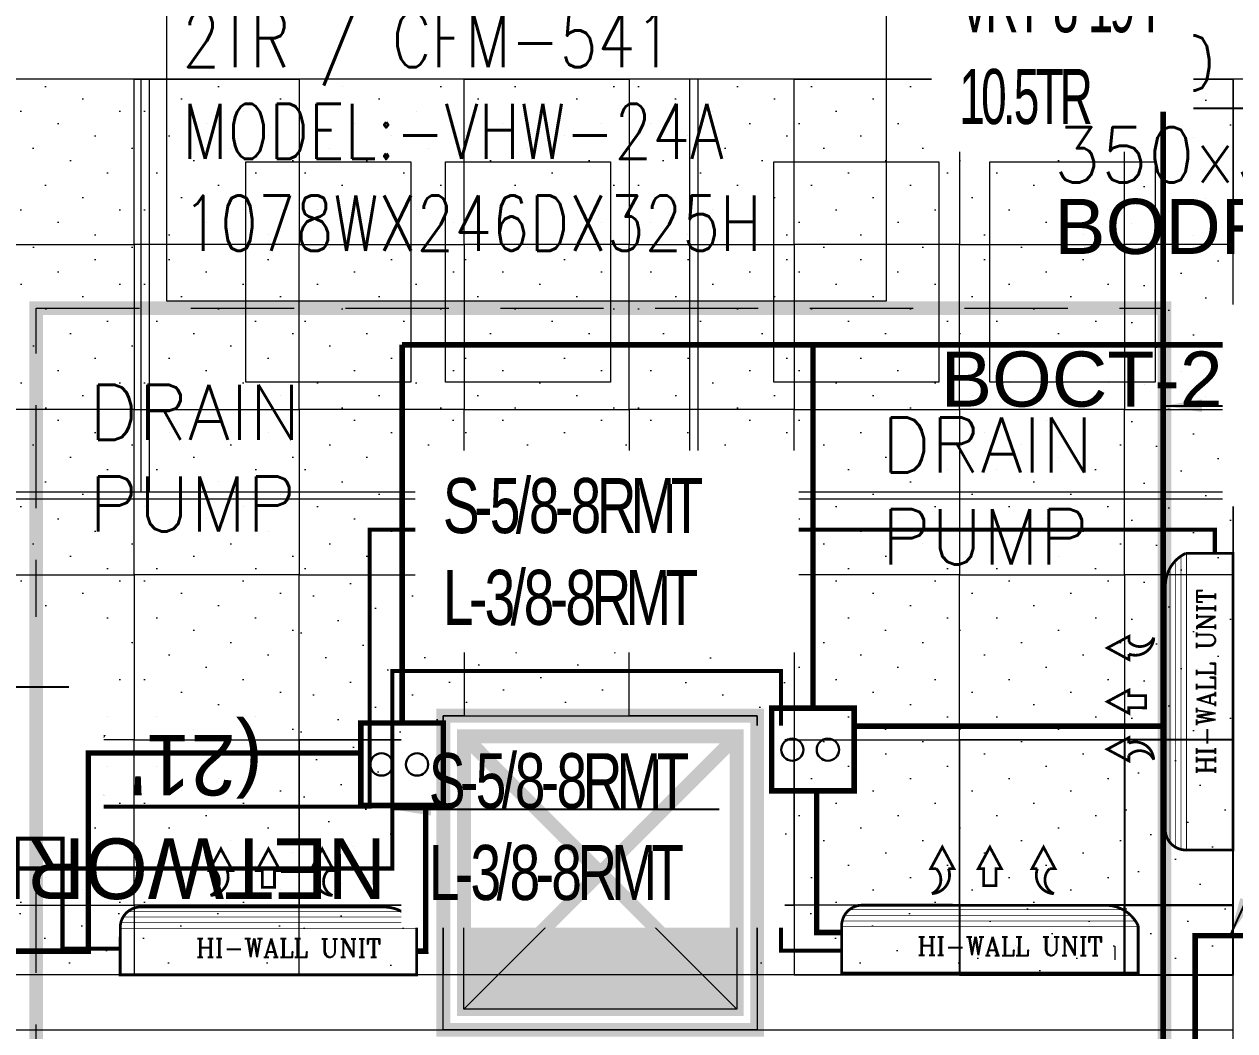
# Model space of a CAD drawing. Header units: millimetres. Extents: x -81374 to 485233, y -39075 to 157313.
# Drawn here: x 44689 to 49089, y 21400 to 25056 of the extents above; entities that cross this region are included whole.
import ezdxf
from ezdxf.enums import TextEntityAlignment as Align

# ---------------------------------------------------------------- set-up
doc = ezdxf.new("R2010")
doc.units = ezdxf.units.MM
doc.linetypes.add('CENTER', pattern=[2, 1.25, -0.25, 0.25, -0.25])
doc.linetypes.add('HIDDEN', pattern=[0.375, 0.25, -0.125])
for name, color, linetype in [('ceilings', 253, 'Continuous'), ('CEN', 252, 'CENTER'), ('Hatch 01_UC', 7, 'Continuous'), ('M-HVAC ELLIPTICAL DUCT', 6, 'Continuous'), ('M-HVAC VRV PIPE', 152, 'Continuous'), ('M-HVAC-ELEPTICAL DUCT', 6, 'Continuous'), ('M-HVAC-SUPPLY AIR DUCT', 4, 'Continuous'), ('M-HVAC-TEXT', 7, 'Continuous'), ('PCE-HVACTEXT', 7, 'Continuous')]:
    doc.layers.add(name, color=color, linetype=linetype)
for name, color, linetype, lineweight in [('COPPER PIPE ', 4, 'Continuous', 30), ('DRAIN PIPE', 76, 'Continuous', 30), ('G-IMPT', 8, 'Continuous', 5), ('HVAC  SA DUCT', 4, 'Continuous', 30), ('M HVAC CFM TEXT', 3, 'Continuous', 30), ('M-HVAC-EQUIP TEXT', 230, 'Continuous', 0), ('MEP HVAC UNITS', 160, 'Continuous', 5), ('P-PIPE-IDEN', 7, 'Continuous', 9), ('VRF -COPPER PIPE', 4, 'Continuous', 9), ('vrv text', 90, 'Continuous', 30)]:
    doc.layers.add(name, color=color, linetype=linetype, lineweight=lineweight)
doc.styles.add('Arial_2', font='arial.ttf', dxfattribs={"height": 75})
doc.styles.add('Herbalife_Third Floor - Furniture Layout - 210201$0$CG', font='GOTHIC.TTF')
doc.styles.add('HVAC TEXT', font='Romans.shx', dxfattribs={"width": 0.8, "height": 100})
doc.styles.add('R', font='romans.shx')
doc.styles.add('ROMAND', font='romand__.ttf')
doc.styles.add('romans', font='stylu.ttf', dxfattribs={"height": 125})
doc.styles.add('rs', font='romans.shx', dxfattribs={"width": 0.75})
doc.styles.get("Standard").update_dxf_attribs({"font": 'arial.ttf'})
doc.dimstyles.new('GLAZ ALU', dxfattribs={"dimscale": 100, "dimtxt": 2, "dimasz": 1.4, "dimexe": 0.8, "dimexo": 0.8, "dimgap": 0.75, "dimtad": 1, "dimdec": 0, "dimzin": 0, "dimdsep": 46, "dimtxsty": 'rs', "dimcen": 0.09, "dimclrd": 8, "dimclre": 8, "dimclrt": 2, "dimadec": 0, "dimazin": 0, "dimtfac": 1, "dimtdec": 0, "dimtmove": 0, "dimatfit": 3, "dimfxl": 1, "dimtolj": 1, "dimtzin": 0, "dimarcsym": 0})
doc.dimstyles.new('Vayucon', dxfattribs={"dimtxt": 200, "dimasz": 150, "dimexe": 0, "dimexo": 0, "dimgap": 9e-05, "dimtad": 1, "dimdec": 0, "dimrnd": 5, "dimzin": 0, "dimdsep": 46, "dimtxsty": 'ROMAND', "dimcen": 90, "dimclre": 99, "dimclrt": 7, "dimadec": 0, "dimazin": 0, "dimtfac": 1, "dimtdec": 0, "dimtofl": 0, "dimtmove": 1, "dimatfit": 3, "dimfxl": 1, "dimtolj": 1, "dimtzin": 0, "dimarcsym": 0})
pattern_1 = [(135, (5564.5, 5077.8), (-134.70384, -44.90128), [0, -127])]
pattern_2 = [(135, (5564.5, 5158.83), (-134.70384, -44.90128), [0, -127])]

# ---------------------------------------------------------------- blocks, each defined once
blk = doc.blocks.new('ng')
at = {"layer": 'CEN', "color": 9, "linetype": 'Continuous', "lineweight": 0, "true_color": 0xc7c8ca}
for p, q in [((40124.2, 16975), (39132.9, 17966.3)), ((39132.9, 16975), (40124.2, 17966.3)), ((39132.9, 17966.3), (40124.2, 17966.3)), ((39132.9, 16975), (39132.9, 17966.3)), ((40124.2, 17966.3), (40124.2, 16975)), ((40124.2, 16975), (39132.9, 16975))]:
    blk.add_line(p, q, dxfattribs=at)
at = {"layer": 'CEN', "color": 9, "linetype": 'HIDDEN', "lineweight": 0, "ltscale": 1500, "true_color": 0xc7c8ca}
blk.add_lwpolyline([(37577.9, 19521.3), (41679.2, 19521.3), (41679.2, 15420), (37577.9, 15420)], close=True, dxfattribs=at)
at = {"layer": 'CEN', "color": 9, "linetype": 'Continuous', "lineweight": 0, "true_color": 0xc7c8ca}
for points in [[(39057.9, 18041.3), (40199.2, 18041.3), (40199.2, 16900), (39057.9, 16900)], [(39132.9, 17966.3), (40124.2, 17966.3), (40124.2, 16975), (39132.9, 16975)]]:
    blk.add_lwpolyline(points, close=True, dxfattribs=at)
blk = doc.blocks.new('floor plan 1')
at = {"layer": 'G-IMPT', "ltscale": 500}
h = blk.add_hatch(color=8, dxfattribs=at)
h.dxf.hatch_style = 1
h.paths.add_polyline_path([(10892.6, -60553.4), (11883.8, -60553.4), (11883.8, -61544.6), (10892.6, -61544.6)])
at = {"layer": 'G-IMPT', "color": 8, "ltscale": 500}
for p, q in [((9088, -58009.4), (9088, -63931.5)), ((15683, -60478.4), (9088, -60478.4)), ((9088, -60678.4), (15483, -60678.4)), ((9517.8, -60782.4), (9517.8, -60732.4)), ((9088, -62406.5), (15483, -62406.5)), ((9088, -62431.5), (15483, -62431.5)), ((11033.4, -63931.5), (11033.4, -62431.5)), ((11063.4, -63931.5), (11063.4, -62431.5)), ((13026.8, -62431.5), (13026.8, -63931.5)), ((13056.8, -62431.5), (13056.8, -63931.5)), ((9371.7, -63631.5), (9371.7, -62831.5)), ((9371.7, -62831.5), (9971.7, -62831.5)), ((9971.7, -62831.5), (9971.7, -63631.5)), ((10157.7, -63631.5), (10157.7, -62831.5)), ((10157.7, -62831.5), (10757.7, -62831.5)), ((10757.7, -62831.5), (10757.7, -63631.5)), ((11350.8, -63631.5), (11350.8, -62831.5)), ((11350.8, -62831.5), (11950.8, -62831.5)), ((11950.8, -62831.5), (11950.8, -63631.5)), ((12076.8, -63631.5), (12076.8, -62831.5)), ((12076.8, -62831.5), (12676.8, -62831.5)), ((12676.8, -62831.5), (12676.8, -63631.5)), ((9971.7, -63631.5), (9371.7, -63631.5)), ((10757.7, -63631.5), (10157.7, -63631.5)), ((11950.8, -63631.5), (11350.8, -63631.5)), ((12676.8, -63631.5), (12076.8, -63631.5)), ((7261.7, -63931.5), (15483, -63931.5))]:
    blk.add_line(p, q, dxfattribs=at)
at = {"layer": 'CEN', "linetype": 'Continuous'}
blk.add_blockref('ng', (-28240.4, -78519.6), dxfattribs=at)
at = {"layer": 'G-IMPT', "color": 8, "ltscale": 500, "style": 'Herbalife_Third Floor - Furniture Layout - 210201$0$CG'}
for s, p in [('NETWORK ROOM', (12167.1, -61173.7)), ('(21\' X 10\'5")', (12615.4, -61550.1))]:
    blk.add_text(s, height=220, dxfattribs=at).set_placement(p)
at = {"layer": 'G-IMPT', "color": 8, "ltscale": 500}
for rotation, p in [(359.9992, (39680.6, -4989.6, 0)), (359.9992, (35886.7, -10139.3, 0)), (270.0008, (28873.3, -20643.5, 0)), (359.9992, (11975.3, -26935.4, 0)), (359.9992, (15267.6, -26935.4, 0)), (359.9992, (26686.3, -26987.7, 0)), (270.0008, (15861.1, -28615, 0)), (89.9992, (23697.8, -33300.6, 0)), (89.9992, (23597.9, -35337.7, 0)), (89.9992, (23597.9, -37388.3, 0)), (359.9992, (13750.4, -37781.5, 0)), (89.9992, (23697.8, -40746.8, 0)), (89.9992, (23597.8, -44302.5, 0)), (89.9992, (23597.8, -46399.1, 0)), (89.9992, (23697.8, -48339.8, 0)), (89.9992, (23697.8, -54280, 0)), (359.9992, (27418.1, -55702.4, 0)), (89.9992, (9671.9, -65856.5, 0)), (359.9992, (4684.1, -67403.4, 0)), (359.9992, (8737.2, -67403.4, 0))]:
    blk.add_attdef('PARTITIONTYPE', text='', height=200, rotation=rotation, dxfattribs=at).set_placement(p, align=Align.MIDDLE_CENTER)
blk = doc.blocks.new('GRID')
at = {"layer": 'ceilings', "lineweight": 5, "transparency": 33554597}
h = blk.add_hatch(dxfattribs=at)
h.set_pattern_fill('DOTS', color=8, scale=80, angle=45)
h.paths.add_polyline_path([(56229.9, 61282.6), (56229.9, 61882.6), (56829.9, 61882.6), (56829.9, 61282.6)])
at = {"layer": 'ceilings', "color": 8, "lineweight": 5}
blk.add_lwpolyline([(56229.9, 61282.6), (56229.9, 61882.6), (56829.9, 61882.6), (56829.9, 61282.6)], close=True, dxfattribs=at)
blk = doc.blocks.new('HI-WALL UNIT 2 TR')
at = {"layer": 'MEP HVAC UNITS', "const_width": 10}
for points in [[(381799.9, 121231.1, 0.530834), (381815.8, 121321.7), (381795.8, 121321.7), (381838, 121400), (381880.1, 121321.6), (381860.1, 121321.6, -0.508228), (381800.3, 121231.2)], [(382243.8, 121230.7, -0.530834), (382228, 121321.3), (382248, 121321.3), (382206, 121399.7), (382163.8, 121321.4), (382183.8, 121321.3, 0.508228), (382243.4, 121230.8)]]:
    blk.add_lwpolyline(points, format="xyb", dxfattribs=at)
blk.add_lwpolyline([(381988.6, 121260.3), (382032.9, 121260.3), (382032.9, 121321.5), (382052.9, 121321.5), (382010.9, 121399.9), (381968.7, 121321.5), (381988.7, 121321.5)], close=True, dxfattribs=at)
blk.add_lwpolyline([(382549.9, 120942.6), (381471.9, 120942.6), (381472, 121114.3, -0.414214), (381547.1, 121189.2), (382425.7, 121188.6, -0.303397), (382550, 121114.3)], format="xyb", close=True, dxfattribs=at)
at = {"layer": 'MEP HVAC UNITS', "const_width": 2.53}
for points in [[(382522.7, 121152.2), (381482.3, 121152.2)], [(382499.1, 121172.3), (381499.5, 121172.3)], [(382550, 121112), (381472, 121112)], [(382542.2, 121132.1), (381474.2, 121132.1)]]:
    blk.add_lwpolyline(points, dxfattribs=at)
at = {"layer": 'M HVAC CFM TEXT', "color": 7, "insert": (382420.8, 121040.1), "char_height": 67.2, "width": 904.861, "attachment_point": 6, "rotation": 359.9494}
blk.add_mtext('{\\Fcomplex.shx|c0; HI-WALL UNIT}', dxfattribs=at)
blk = doc.blocks.new('drain pump')
at = {"layer": 'HVAC  SA DUCT', "color": 3, "const_width": 20}
blk.add_lwpolyline([(232195.4, 109654.3), (232195.4, 109953.9), (231895.4, 109953.9), (231895.4, 109654.3)], close=True, dxfattribs=at)
at = {"layer": 'HVAC  SA DUCT', "color": 0}
for centre in [(232044.7, 109879.1, -22), (232044.7, 109749.7, -22)]:
    blk.add_circle(centre, 40.5, dxfattribs=at)
blk = doc.blocks.new('zw$4E06')
at = {"layer": 'vrv text'}
for points in [[(-121.1, 47.1), (-125.2, 47.1, 0.219765), (-200.2, 8.6), (-201.3, 7.2), (-202.6, 5.5), (-203.7, 4), (-204.8, 2.4, 0.042815), (-212.3, -11.4), (-213.2, -13.1), (-214, -14.9), (-214.7, -16.9), (-215.5, -18.7), (-216, -20.6), (-216.2, -21.1), (-216.5, -21.9), (-216.8, -22.4), (-217.1, -23), (-217.3, -23.6), (-218.4, -25.2), (-218.7, -25.5), (-219.1, -26.1), (-219.7, -26.5), (-220.2, -27), (-220.4, -27.4), (-221, -27.8), (-221.5, -28.3), (-222.1, -28.5), (-222.4, -28.9), (-223, -29.2), (-223.6, -29.4)], [(-121.1, 50.2), (-123.4, 50.2, 0.309599), (-218.4, -17.7), (-219.1, -19.5)], [(-121.1, 3.6), (-124.1, 3.6, 0.392074), (-177.9, -51.8), (-178.1, -53.3), (-177.9, -54.6, 0.393328), (-124.1, -110.1), (-121.1, -110.1)], [(-121.1, 0.5), (-122.6, 0.5), (-123.9, 0.4, 0.390764), (-175, -51.8), (-175, -54.6, 0.390298), (-123.9, -107), (-121.1, -107)], [(-231.4, -31.6), (-231.1, -31.8, 0.021844), (-210.1, -47.1), (-199.6, -53.3), (-205.4, -43)], [(-205.4, -63.6), (-199.6, -53.3), (-210, -59.8, 0.03043), (-231.1, -74.8), (-231.4, -75)], [(-121.1, -153.7), (-123.2, -153.7, -0.308139), (-215.5, -87.9), (-216, -86), (-216.2, -85.3), (-216.5, -84.9), (-216.8, -84.2), (-217.1, -83.6), (-217.3, -83.1), (-217.7, -82.6), (-218, -82), (-218.4, -81.6), (-218.7, -81.1), (-219.1, -80.5), (-219.7, -80.2), (-220.2, -79.8), (-220.4, -79.2), (-221, -78.7), (-221.5, -78.5), (-222.1, -78.1), (-222.4, -77.6, 0.112916), (-230.1, -75.2), (-230.7, -75), (-231.4, -75)], [(-121.1, -156.8), (-123.4, -156.8, -0.307918), (-218.4, -89), (-219.1, -87.1), (-219.1, -86.6), (-219.3, -86), (-219.7, -85.7), (-219.9, -85.1), (-220.2, -84.8), (-220.2, -84.2), (-220.6, -83.8), (-221, -83.5), (-221.2, -82.9), (-221.5, -82.7), (-221.9, -82.2), (-222.3, -81.8), (-222.6, -81.6), (-223, -81.3), (-223.3, -80.9), (-223.7, -80.7), (-224.3, -80.3), (-224.6, -80), (-225.2, -79.8), (-225.4, -79.6), (-225.9, -79.4), (-226.5, -79.2), (-226.8, -79), (-227.4, -78.7), (-228.5, -78.7), (-228.9, -78.5), (-229.4, -78.3), (-230.4, -78.3), (-230.9, -78.1), (-231.4, -78.1)]]:
    blk.add_lwpolyline(points, format="xyb", dxfattribs=at)
for points in [[(-206.3, -0.2), (-208.7, 2)], [(-202.4, 5.5), (-204.6, 7.7)], [(-198.3, 10.7), (-200.6, 13.1)], [(-193.9, 15.8), (-196, 17.8)], [(-189.2, 20.4), (-191.4, 22.8)], [(-184, 24.8), (-186.4, 27.2)], [(-178.9, 28.9), (-181.1, 31.2)], [(-173, 32.5), (-175.2, 34.8)], [(-167.1, 36), (-169.3, 38.2)], [(-160.7, 38.8), (-163.1, 41.3)], [(-153.9, 41.7), (-156.3, 43.9)], [(-146.7, 43.7), (-149.1, 46.3)], [(-139, 45.4), (-141.6, 48.1)], [(-130.5, 46.5), (-133.4, 49.4)], [(-130.5, -0.5), (-133.3, 2.2)], [(-122.1, 0.4), (-125, 3.5)], [(-121.7, 47.1), (-124.8, 50.2)], [(-76.5, 50.2), (-76.5, 53.3), (-103.7, 53.3), (-109, 50.2), (-121.1, 50.2)], [(-102.8, 50.2), (-108.1, 47.1), (-121.1, 47.1)], [(-121.1, 3.5), (-121.1, 47.1)], [(-121.1, 3.5), (-108.1, 3.5), (-102.8, 0.4), (-76.5, 0.4), (-76.5, -2.8), (-103.7, -2.8), (-109, 0.4), (-121.1, 0.4)], [(-112.7, 0.4), (-115.8, 3.5)], [(-112.1, 47.1), (-115.3, 50.2)], [(-108.1, 3.5), (-108.1, 47.1)], [(-104.8, 49.1), (-107, 51.3)], [(-100, -2.8), (-103.9, 0.9)], [(-103, 1.7), (-103, 48.5)], [(-102.8, 50.2), (-102.8, 39.7)], [(-76.5, 0.4), (-76.5, 50.2), (-102.8, 50.2), (-102.8, 0.4)], [(-102.8, 47.2), (-102.8, 0.2)], [(-102.8, 45.4), (-102.8, 2.7)], [(-102.6, 48.4), (-5, 48.4), (-2.6, 50), (0, 50)], [(-102.6, 1.5), (-102.6, 48.4)], [(0.2, 47.2), (-1.8, 47.2), (-4.2, 45.9), (-102.6, 45.9)], [(-4.2, 45.9), (-4.2, 4.2), (-102.6, 4.2)], [(0, 0), (-2.6, 0), (-5, 1.5), (-102.6, 1.5)], [(-96.5, 50.2), (-99.6, 53.3)], [(-90.8, -2.8), (-93.9, 0.4)], [(-87.1, 50.2), (-90.3, 53.3)], [(-81.2, -2.8), (-84.4, 0.4)], [(-77.8, 50.2), (-80.9, 53.3)], [(-76.5, 50.2), (-76.5, 39.7)], [(-25.5, 45.9), (-33.3, 45.9)], [(-25.5, 4.2), (-33.3, 4.2)], [(-4.2, 4.2), (-1.8, 2.7)], [(-1.8, 47.2), (-1.8, 2.7), (0, 2.7)], [(151.5, 48.4), (72.8, 48.4), (70.2, 50), (-0.9, 50)], [(69.7, 2.7), (-0.7, 2.7)], [(0, 47.2), (69.7, 47.2), (71.9, 45.9), (150.7, 45.9), (157.9, 41.6), (196.1, 41.6), (203.3, 37.7), (203.3, 12.7), (196.1, 8.5), (157.9, 8.5), (150.7, 4.2), (71.9, 4.2), (69.7, 2.7)], [(0, 0), (70.2, 0)], [(69.7, 47.2), (69.7, 2.7)], [(70.2, 0), (72.8, 1.5), (151.5, 1.5), (158.7, 5.7), (196.1, 5.7), (203.3, 9.9), (235.9, 9.9), (235.9, 40.3), (203.3, 40.3), (196.1, 44.3)], [(71.9, 45.9), (71.9, 4.2)], [(93.4, 45.9), (101.1, 45.9)], [(93.4, 4.2), (101.1, 4.2)], [(150.7, 45.9), (150.7, 4.2)], [(158.7, 44.3), (151.5, 48.4)], [(157.9, 41.6), (157.9, 8.5)], [(196.1, 44.3), (158.7, 44.3)], [(196.1, 41.6), (196.1, 8.5)], [(203.3, 37.7), (235.9, 37.7)], [(203.3, 12.7), (235.9, 12.7)], [(-500.2, -74.1), (-500.2, -32.3), (-507.4, -36.8), (-545.4, -36.8), (-545.4, -34)], [(-545.4, -34), (-507.9, -34)], [(-545.4, -36.8), (-545.4, -69.9)], [(-507.9, -34), (-500.8, -29.8)], [(-507.4, -36.8), (-507.4, -69.9)], [(-500.8, -29.8), (-422.1, -29.8)], [(-349.3, -31.1), (-419, -31.1), (-421.4, -32.3), (-500.2, -32.3)], [(-442.7, -32.3), (-450.4, -32.3)], [(-422.1, -29.8), (-419.5, -28.3)], [(-421.4, -32.3), (-421.4, -74.1), (-419, -75.6)], [(-419.5, -28.3), (-348.4, -28.3)], [(-419, -31.1), (-419, -75.6), (-348.5, -75.6)], [(-349.5, -31.1), (-347.5, -31.1), (-345.2, -32.3), (-246.7, -32.3)], [(-246.7, -29.8), (-344.3, -29.8), (-346.9, -28.3), (-349.3, -28.3)], [(-347.5, -31.1), (-347.5, -75.6), (-349.3, -75.6)], [(-345.2, -32.3), (-345.2, -74.1), (-246.7, -74.1)], [(-323.7, -32.3), (-316, -32.3)], [(-240.6, -28.5), (-246.2, -25.2), (-273.2, -25.2), (-273.2, -28.5), (-246.9, -28.5), (-241.6, -31.6)], [(-272.1, -28.5), (-273.2, -27.4)], [(-273.2, -28.5), (-273.2, -41)], [(-273.2, -78.1), (-273.2, -28.5)], [(-262.7, -28.5), (-265.8, -25.2)], [(-253.1, -28.5), (-256.4, -25.2)], [(-240.8, -31.6), (-247.1, -25.2)], [(-246.9, -75.6), (-246.9, -28.3), (-246.9, -75.6)], [(-246.9, -28.5), (-246.9, -41)], [(-246.9, -78.1), (-246.9, -28.5)], [(-246.7, -76.7), (-246.7, -29.8)], [(-246.7, -76.8), (-246.7, -29.8)], [(-241.6, -75), (-241.6, -31.6)], [(-241.6, -31.6), (-231.4, -31.6)], [(-240.6, -28.5), (-231.4, -28.5)], [(-231.3, -31.6), (-234.4, -28.5)], [(-231.4, -28.5), (-229.8, -28.5), (-229.4, -28.3), (-228.9, -28.3), (-228.5, -28.1), (-227.8, -27.9), (-227.4, -27.8), (-226.8, -27.6), (-226.5, -27.4), (-225.9, -27.4), (-225.4, -27), (-225.2, -26.8), (-224.6, -26.5), (-224.3, -26.3), (-223.7, -26.1), (-223, -25.4), (-222.6, -25.2), (-222.3, -24.6), (-221.9, -24.3), (-221.5, -24.1), (-221.2, -23.6), (-221, -23.2), (-220.6, -22.8), (-220.2, -22.3), (-220.2, -22.1), (-219.9, -21.5), (-219.7, -21.1), (-219.3, -20.6), (-219.1, -20), (-219.1, -19.7)], [(-228.9, -31.4), (-229.6, -31.6), (-231.4, -31.6)], [(-223.9, -29.6), (-226.1, -27.4)], [(-218.6, -25.4), (-221, -23.2)], [(-215.5, -19), (-218, -16.8)], [(-216, -21), (-216, -20.6)], [(-212.9, -12.5), (-215.1, -10.1)], [(-209.7, -6.3), (-211.9, -3.9)], [(-174.5, -60.1), (-177.9, -56.6)], [(-174.8, -50.4), (-177.6, -47.6)], [(-173.7, -42.1), (-176.3, -39.5)], [(-171.7, -34.8), (-174.1, -32.3)], [(-168.8, -28.3), (-171, -25.9)], [(-165.1, -22.4), (-167.5, -20.2)], [(-160.9, -17.3), (-163.3, -15.1)], [(-156.3, -12.7), (-158.3, -10.5)], [(-150.7, -8.5), (-153.1, -6.3)], [(-144.7, -5.1), (-147.1, -2.8)], [(-138.3, -2.4), (-140.6, 0)], [(-545.4, -69.9), (-507.4, -69.9), (-500.2, -74.1), (-421.4, -74.1)], [(-545.4, -72.6), (-545.4, -69.9)], [(-507.9, -72.6), (-545.4, -72.6)], [(-500.8, -76.8), (-507.9, -72.6)], [(-422.1, -76.8), (-500.8, -76.8)], [(-442.7, -74.1), (-450.4, -74.1)], [(-419.5, -78.1), (-422.1, -76.8)], [(-349.3, -78.1), (-419.5, -78.1)], [(-349.3, -78.1), (-346.9, -78.1)], [(-345.2, -74.1), (-347.5, -75.6)], [(-346.9, -78.1), (-344.3, -76.8)], [(-344.3, -76.8), (-246.7, -76.8)], [(-323.7, -74.1), (-316, -74.1)], [(-231.4, -75), (-241.6, -75), (-246.9, -78.1), (-273.2, -78.1), (-273.2, -81.4), (-246.2, -81.4), (-240.6, -78.1), (-231.4, -78.1)], [(-266.4, -81.4), (-269.3, -78.1)], [(-256.8, -81.4), (-259.9, -78.1)], [(-247.4, -81.4), (-250.6, -78.1)], [(-241, -78.5), (-243.2, -76.1)], [(-231.6, -78.1), (-235, -75)], [(-217.3, -83.3), (-223.3, -77.2)], [(-210, -99.8), (-216.5, -93.4)], [(-216, -86), (-216, -85.8)], [(-183.3, -136.2), (-204.1, -115.4)], [(-171.1, -73), (-176.1, -68)], [(-153.1, -100.4), (-168, -85.3)], [(-124.7, -110.1), (-127.9, -106.6)], [(-76.5, -107), (-76.5, -103.9), (-103.7, -103.9), (-109, -107), (-121.1, -107)], [(-121.1, -153.7), (-121.1, -110.1), (-108.1, -110.1), (-102.8, -107), (-76.5, -107)], [(-115.1, -110.1), (-118.2, -107)], [(-106.6, -109.2), (-109, -107)], [(-108.1, -153.7), (-108.1, -110.1)], [(-103, -108.1), (-5.3, -108.1), (-2.9, -106.4), (-0.4, -106.4)], [(-103, -155), (-103, -108.1)], [(-0.2, -109.4), (-2.2, -109.4), (-4.6, -110.5), (-103, -110.5)], [(-4.6, -110.5), (-4.6, -152.4), (-103, -152.4)], [(-102.8, -107), (-102.8, -118.2)], [(-102.8, -156.8), (-102.8, -107)], [(-102.8, -156.8), (-102.8, -109.9)], [(-99.4, -107), (-102.4, -103.9)], [(-90.1, -107), (-93.2, -103.9)], [(-80.5, -107), (-83.6, -103.9)], [(-76.5, -107), (-76.5, -118.2)], [(-76.5, -156.8), (-76.5, -107)], [(-26.1, -110.5), (-33.6, -110.5)], [(-2.2, -153.7), (-2.2, -109.4)], [(151.1, -108.1), (72.4, -108.1), (69.8, -106.4), (-1.3, -106.4)], [(-0.4, -109.4), (69.3, -109.4), (71.5, -110.5), (150.4, -110.5)], [(69.3, -109.4), (69.3, -153.7)], [(71.5, -110.5), (71.5, -152.4)], [(93, -110.5), (100.7, -110.5)], [(150.4, -110.5), (150.4, -152.4)], [(150.4, -110.5), (157.5, -114.9), (195.8, -114.9), (202.9, -118.9), (202.9, -143.9), (195.8, -148.2)], [(158.3, -112.1), (151.1, -108.1)], [(157.5, -114.9), (157.5, -148.2)], [(195.8, -112.1), (158.3, -112.1)], [(195.8, -112.1), (202.9, -116.2), (235.3, -116.2), (235.3, -146.5), (202.9, -146.5), (195.8, -150.7)], [(195.8, -114.9), (195.8, -148.2)], [(-161.2, -148.9), (-167.7, -142.3)], [(-146.9, -153.5), (-151.5, -148.9)], [(-135.3, -155.9), (-139, -152)], [(-124.8, -156.8), (-128.1, -153.3)], [(-109, -156.8), (-103.7, -159.9), (-76.5, -159.9), (-76.5, -156.8), (-102.8, -156.8), (-108.1, -153.7), (-121.1, -153.7)], [(-121.1, -156.8), (-109, -156.8)], [(-115.4, -156.8), (-118.4, -153.7)], [(-102.8, -159.9), (-109.2, -153.7)], [(-5.3, -155), (-103, -155)], [(-93.4, -159.9), (-96.5, -156.8)], [(-84, -159.9), (-87.1, -156.8)], [(-76.5, -158.1), (-77.8, -156.8)], [(-26.1, -152.4), (-33.6, -152.4)], [(-2.9, -156.5), (-5.3, -155)], [(-4.6, -152.4), (-2.2, -153.7), (-0.4, -153.7)], [(-0.4, -156.5), (-2.9, -156.5)], [(69.3, -153.7), (-1.1, -153.7)], [(-0.4, -156.5), (69.8, -156.5)], [(195.8, -148.2), (157.5, -148.2), (150.4, -152.4), (71.5, -152.4), (69.3, -153.7)], [(69.8, -156.5), (72.4, -155)], [(72.4, -155), (151.1, -155), (158.3, -150.7), (195.8, -150.7)], [(93, -152.4), (100.7, -152.4)], [(202.9, -118.9), (235.3, -118.9)], [(202.9, -143.9), (235.3, -143.9)]]:
    blk.add_lwpolyline(points, dxfattribs=at)
for points in [[(-223.6, -29.4), (-225.2, -30.8), (-226.7, -30.6), (-228.9, -31.4)], [(-205.4, -43), (-209.5, -36), (-212.2, -28.2), (-216, -21)], [(-216, -85.8), (-212.5, -78.4), (-209.1, -70.9), (-205.4, -63.6)]]:
    blk.add_open_spline(points, degree=3, dxfattribs=at)

msp = doc.modelspace()

# ---------------------------------------------------------------- hatches: boundary and pattern name
at = {"layer": 'ceilings', "lineweight": 5, "true_color": 0x136734}
h = msp.add_hatch(dxfattribs=at)
h.set_pattern_fill('DOTS', color=116, scale=80, angle=135)
h.set_pattern_definition(pattern_2)
h.paths.add_polyline_path([(49082.8, 24256.1), (48687.8, 24256.1), (48687.8, 24856.1), (49082.8, 24856.1)])
h = msp.add_hatch(dxfattribs=at)
h.set_pattern_fill('DOTS', color=116, scale=80, angle=135)
h.set_pattern_definition(pattern_2)
h.paths.add_polyline_path([(49082.8, 24256.1), (48687.8, 24256.1), (48687.8, 23656.1), (49082.8, 23656.1)])
h = msp.add_hatch(dxfattribs=at)
h.set_pattern_fill('DOTS', color=116, scale=80, angle=135)
h.set_pattern_definition(pattern_2)
h.paths.add_polyline_path([(49082.8, 23056.1), (48687.8, 23056.1), (48687.8, 23656.1), (49082.8, 23656.1)])
at = {"layer": 'ceilings', "lineweight": 5, "true_color": 0x136734, "transparency": 33554597}
h = msp.add_hatch(dxfattribs=at)
h.set_pattern_fill('DOTS', color=116, scale=80, angle=315)
h.set_pattern_definition([(315, (-15594.77, 79285.99), (134.70384, 44.90128), [0, -127])])
h.paths.add_polyline_path([(45687.8, 23056.1), (46287.8, 23056.1), (46287.8, 22456.1), (45687.8, 22456.1)])
h = msp.add_hatch(dxfattribs=at)
h.set_pattern_fill('DOTS', color=116, scale=80, angle=135)
h.set_pattern_definition([(135, (108170.44, -25271.05), (-134.70384, -44.90128), [0, -127])])
h.paths.add_polyline_path([(46887.8, 23056.1), (46287.8, 23056.1), (46287.8, 22587.2), (46887.8, 22587.2)])
h = msp.add_hatch(dxfattribs=at)
h.set_pattern_fill('DOTS', color=116, scale=80, angle=225)
h.set_pattern_definition([(225, (82430.5, 48483.04), (44.90128, -134.70384), [0, -127])])
h.paths.add_polyline_path([(46887.8, 23056.1), (47487.8, 23056.1), (47487.8, 22456.1), (47353.2, 22456.1), (47353.2, 22587.2), (46887.8, 22587.2)])
at = {"layer": 'ceilings', "lineweight": 5, "true_color": 0x136734}
h = msp.add_hatch(dxfattribs=at)
h.set_pattern_fill('DOTS', color=116, scale=80, angle=135)
h.set_pattern_definition(pattern_2)
h.paths.add_polyline_path([(49082.8, 23056.1), (48687.8, 23056.1), (48687.8, 22456.1), (49082.8, 22456.1)])
h = msp.add_hatch(dxfattribs=at)
h.set_pattern_fill('DOTS', color=116, scale=80, angle=135)
h.set_pattern_definition([(135, (5564.5, 4558.83), (-134.70384, -44.90128), [0, -127])])
h.paths.add_polyline_path([(46212, 21856.1), (45687.8, 21856.1), (45687.8, 22456.1), (46212, 22456.1)])
h = msp.add_hatch(dxfattribs=at)
h.set_pattern_fill('DOTS', color=116, scale=80, angle=135)
h.set_pattern_definition([(135, (5564.5, 4558.83), (-134.70384, -44.90128), [0, -127])])
h.paths.add_polyline_path([(47487.8, 21856.1), (47353.2, 21856.1), (47353.2, 22456.1), (47487.8, 22456.1)])
h = msp.add_hatch(dxfattribs=at)
h.set_pattern_fill('DOTS', color=116, scale=80, angle=135)
h.set_pattern_definition([(135, (86411.17, 39444.27), (-134.70384, -44.90128), [0, -127])])
h.paths.add_polyline_path([(49082.8, 21856.1), (48687.8, 21856.1), (48687.8, 21603), (49082.8, 21603)])
h.paths.add_polyline_path([(49082.8, 22456.1), (48687.8, 22456.1), (48687.8, 21856.1), (49082.8, 21856.1)])
h.paths.add_polyline_path([(48687.8, 21856.1), (48087.8, 21856.1), (48087.8, 21603), (48687.8, 21603)])
h = msp.add_hatch(dxfattribs=at)
h.set_pattern_fill('DOTS', color=116, scale=80, angle=135)
h.set_pattern_definition(pattern_1)
h.paths.add_polyline_path([(45087.8, 21603), (44487.8, 21603), (44487.8, 21856.1), (45087.8, 21856.1)])
h = msp.add_hatch(dxfattribs=at)
h.set_pattern_fill('DOTS', color=116, scale=80, angle=135)
h.set_pattern_definition(pattern_1)
h.paths.add_polyline_path([(45087.8, 21603), (45687.8, 21603), (45687.8, 21856.1), (45087.8, 21856.1)])
h = msp.add_hatch(dxfattribs=at)
h.set_pattern_fill('DOTS', color=116, scale=80, angle=135)
h.set_pattern_definition([(135, (5564.5, 5158.83), (-134.70384, -44.90128), [0, -127])])
h.paths.add_polyline_path([(46212, 21603), (45687.8, 21603), (45687.8, 21856.1), (46212, 21856.1)])
h = msp.add_hatch(dxfattribs=at)
h.set_pattern_fill('DOTS', color=116, scale=80, angle=135)
h.set_pattern_definition(pattern_1)
h.paths.add_polyline_path([(47487.8, 21603), (47353.2, 21603), (47353.2, 21856.1), (47487.8, 21856.1)])
h = msp.add_hatch(dxfattribs=at)
h.set_pattern_fill('DOTS', color=116, scale=80, angle=135)
h.set_pattern_definition(pattern_1)
h.paths.add_polyline_path([(47487.8, 21603), (48087.8, 21603), (48087.8, 21856.1), (47487.8, 21856.1)])
at = {"layer": 'Hatch 01_UC', "linetype": 'Continuous'}
h = msp.add_hatch(color=8, dxfattribs=at)
h.dxf.hatch_style = 1
h.paths.add_polyline_path([(47278.2, 21478), (46287, 21478), (46287, 22469.3), (47278.2, 22469.3)])

# ---------------------------------------------------------------- linework, layer by layer
at = {"layer": 'ceilings', "color": 8, "lineweight": 5}
for points in [[(49082.8, 24256.1), (48687.8, 24256.1), (48687.8, 24856.1), (49082.8, 24856.1)], [(49082.8, 24256.1), (48687.8, 24256.1), (48687.8, 23656.1), (49082.8, 23656.1)], [(49082.8, 23056.1), (48687.8, 23056.1), (48687.8, 23656.1), (49082.8, 23656.1)], [(45687.8, 23056.1), (46287.8, 23056.1), (46287.8, 22544.3), (46212, 22544.3), (46212, 22456.1), (45687.8, 22456.1)], [(46887.8, 23056.1), (46287.8, 23056.1), (46287.8, 22544.3), (46887.8, 22544.3)], [(46887.8, 23056.1), (47487.8, 23056.1), (47487.8, 22456.1), (47353.2, 22456.1), (47353.2, 22544.3), (46887.8, 22544.3)], [(49082.8, 23056.1), (48687.8, 23056.1), (48687.8, 22456.1), (49082.8, 22456.1)], [(46212, 21856.1), (45687.8, 21856.1), (45687.8, 22456.1), (46212, 22456.1)], [(47487.8, 21856.1), (47353.2, 21856.1), (47353.2, 22456.1), (47487.8, 22456.1)], [(45087.8, 21603), (44487.8, 21603), (44487.8, 21856.1), (45087.8, 21856.1)], [(45087.8, 21603), (45687.8, 21603), (45687.8, 21856.1), (45087.8, 21856.1)], [(46212, 21603), (45687.8, 21603), (45687.8, 21856.1), (46212, 21856.1)], [(47487.8, 21603), (47353.2, 21603), (47353.2, 21856.1), (47487.8, 21856.1)], [(47487.8, 21603), (48087.8, 21603), (48087.8, 21856.1), (47487.8, 21856.1)]]:
    msp.add_lwpolyline(points, close=True, dxfattribs=at)
at = {"layer": 'ceilings', "color": 8, "linetype": 'Continuous'}
for points in [[(49082.8, 22456.1), (48687.8, 22456.1), (48687.8, 21856.1), (49082.8, 21856.1)], [(48687.8, 21856.1), (48087.8, 21856.1), (48087.8, 21603), (48687.8, 21603)], [(49082.8, 21856.1), (48687.8, 21856.1), (48687.8, 21603), (49082.8, 21603)]]:
    msp.add_lwpolyline(points, close=True, dxfattribs=at)
at = {"layer": 'CEN', "color": 11, "linetype": 'Continuous', "lineweight": 0, "const_width": 50}
msp.add_lwpolyline([(47278.2, 21478), (46287, 21478)], dxfattribs=at)
at = {"layer": 'COPPER PIPE ', "color": 4, "linetype": 'Continuous', "const_width": 15}
for points in [[(42439.6, 22213.9), (45944.2, 22213.9), (45944.2, 23220), (49016.3, 23220), (49016.2, 23134.3)], [(42439.1, 22097.4), (44827.8, 22097.4), (44827.8, 21698.1), (45037.5, 21698.1)]]:
    msp.add_lwpolyline(points, dxfattribs=at)
at = {"layer": 'DRAIN PIPE', "linetype": 'Continuous', "const_width": 20}
for points, elevation in [([(50444.9, 23891.6), (46062.2, 23891.6)], 0), ([(47555.6, 22571.5), (47555.6, 23891.6)], -22), ([(47568.9, 22271.5), (47568.9, 21756.7), (47659.8, 21756.7)], 0)]:
    msp.add_lwpolyline(points, dxfattribs=dict(at, elevation=elevation))
msp.add_lwpolyline([(48836.5, 22506.2), (47705.4, 22506.2)], dxfattribs=at)
at = {"layer": 'M-HVAC VRV PIPE', "linetype": 'Continuous', "const_width": 20}
msp.add_lwpolyline([(48945.2, 20931.2), (48945.2, 21745.2), (49382.8, 21745.2)], dxfattribs=at)
at = {"layer": 'VRF -COPPER PIPE', "color": 0}
msp.add_lwpolyline([(45206.7, 25830.3), (47821.9, 25830.3), (47821.9, 24049.7), (45206.7, 24049.7)], close=True, dxfattribs=at)

# ---------------------------------------------------------------- block references
at = {"linetype": 'Continuous', "rotation": 180}
msp.add_blockref('floor plan 1', (58170.8, -39075.4), dxfattribs=at)
at = {"layer": 'ceilings', "xscale": -1}
for p, rotation in [((-16794.8, -31973.7), 269.9999999999999), ((-15594.8, -31973.7), 269.9999999999999), ((-14394.8, -31973.7), 269.9999999999999), ((-13194.8, -31973.7), 269.9999999999999), ((106970.4, 80486), 89.99999999999987), ((108170.4, 80486), 89.99999999999987), ((109370.4, 80486), 89.99999999999987), ((-16794.8, -33173.7), 269.9999999999999), ((-15594.8, -33173.7), 269.9999999999999), ((-14394.8, -33173.7), 269.9999999999999), ((-13194.8, -33173.7), 269.9999999999999), ((106970.4, 79286), 89.99999999999987), ((109370.4, 79286), 89.99999999999987), ((-16794.8, -34373.7), 269.9999999999999)]:
    msp.add_blockref('GRID', p, dxfattribs=dict(at, rotation=rotation))
at = {"layer": 'ceilings'}
for p, rotation in [((106970.4, -31973.7), 89.99999999999999), ((108170.4, -31973.7), 89.99999999999999), ((109370.4, -31973.7), 89.99999999999999), ((-16794.8, 80486), 270), ((-15594.8, 80486), 270), ((-14394.8, 80486), 270), ((-13194.8, 80486), 270), ((106970.4, -33173.7), 89.99999999999999), ((108170.4, -33173.7), 89.99999999999999), ((109370.4, -33173.7), 89.99999999999999), ((-16794.8, 79286), 270), ((-13194.8, 79286), 270), ((106970.4, -34373.7), 89.99999999999999), ((109370.4, -34373.7), 89.99999999999999), ((-13194.8, 78686), 270)]:
    msp.add_blockref('GRID', p, dxfattribs=dict(at, rotation=rotation))
at = {"layer": 'M-HVAC ELLIPTICAL DUCT', "linetype": 'Continuous'}
for p, rotation in [((170025.4, -359415.6), 89.99999999999999), ((-336434.5, -99339.6), 360), ((-333812.2, -99333.1), 360)]:
    msp.add_blockref('HI-WALL UNIT 2 TR', p, dxfattribs=dict(at, rotation=rotation))
at = {"layer": 'vrv text', "xscale": 0.7447286262668819, "yscale": 0.7447286262668819, "zscale": 0.7447286262668819, "rotation": 89.99999999999999}
msp.add_blockref('zw$4E06', (48789, 25144.7), dxfattribs=at)

# ---------------------------------------------------------------- texts
at = {"layer": 'M-HVAC-ELEPTICAL DUCT', "char_height": 200, "attachment_point": 1}
for s, insert in [('BODF-2450', (48432.7, 24421.7, 1198.1)), ('BOCT-2850', (48020.2, 23867.2, 1198.1))]:
    msp.add_mtext(s, dxfattribs=dict(at, insert=insert))
at = {"layer": 'M-HVAC-EQUIP TEXT', "color": 0, "insert": (45263.6, 25767), "char_height": 200, "width": 2764.508, "attachment_point": 1, "style": 'HVAC TEXT'}
msp.add_mtext("{\\H0.99999x;VRF V-HIWALL UNIT IDU - 4 NO'S\\P2TR / CFM-541\\PMODEL:-VHW-24A\\P1078WX246DX325H}", dxfattribs=at)
at = {"layer": 'M-HVAC-TEXT', "color": 7, "insert": (49017.4, 25015, 0), "char_height": 200, "width": 13359.771, "attachment_point": 2, "style": 'R'}
msp.add_mtext('1000 CFM\\P350x300', dxfattribs=at)
at = {"layer": 'M-HVAC-TEXT', "char_height": 200, "width": 776.687, "attachment_point": 5}
for insert in [(45311.3, 23479.7), (48192.4, 23360.7)]:
    msp.add_mtext('\\pxql;{\\Fromans.shx|c0;DRAIN PUMP}', dxfattribs=dict(at, insert=insert))

# ---------------------------------------------------------------- leaders
at = {"layer": 'M-HVAC-SUPPLY AIR DUCT', "color": 0, "linetype": 'Continuous'}
msp.add_leader([(49871.6, 24750.2, 0), (48339.5, 24750.2, 0)], dimstyle='Vayucon', dxfattribs=at)
at = {"layer": 'PCE-HVACTEXT', "ltscale": 0.25}
for points in [[(48830.2, 23670.2), (50205.6, 23670.2)], [(49071.8, 21745.2), (49382.8, 22423.9), (50346.4, 22423.9)]]:
    msp.add_leader(points, dimstyle='GLAZ ALU', override={"dimtad": 0, "dimclrd": 7, "dimclrt": 256, "dimfxl": 100, "dimfxlon": 1, "dimtfill": 1, "dimarcsym": 1}, dxfattribs=at)

# ---------------------------------------------------------------- next in the draw order: texts
at = {"layer": 'M-HVAC-TEXT', "char_height": 200, "attachment_point": 7, "style": 'romans', "bg_fill": 2}
for s, insert, width in [('\\pxql;{\\fStylus BT|b0|i0|c0|p34;\\W0.6;\\T0.75;\\C150;S-1 1/8-4RMT\\P\\pt1;L-\\Fromans.shx|c1;1/2-4RMT}', (49144.8, 23337.9), 1334.442), ('{\\W0.75;\\T0.75;\\C4;S-5/8-8RMT \\P\\pxt7.999999;L-3/8-8RMT}', (46210.2, 22871.3), 1193.907), ('{\\W0.75;\\T0.75;\\C4;S-5/8-3RMT \\P\\pxt5.333333;L-3/8-3RMT}', (43683.2, 22266.7), 1193.907)]:
    msp.add_mtext(s, dxfattribs=dict(at, insert=insert, width=width))
at = {"layer": 'P-PIPE-IDEN', "insert": (48087.3, 25227), "char_height": 200, "width": 751.409, "attachment_point": 1, "style": 'Arial_2', "bg_fill": 2}
msp.add_mtext('{\\W0.6;\\T0.75;\\C1;VRY-8-19-I\\P10.5TR}', dxfattribs=at)

# ---------------------------------------------------------------- next in the draw order: linework, layer by layer
at = {"layer": 'DRAIN PIPE', "linetype": 'Continuous', "const_width": 20}
msp.add_lwpolyline([(44264.6, 21688.9), (44921.4, 21688.9), (44921.4, 22408.7), (45912.4, 22408.7)], dxfattribs=at)
at = {"layer": 'M-HVAC VRV PIPE', "linetype": 'Continuous', "const_width": 20}
msp.add_lwpolyline([(48828.7, 20931.6), (48828.7, 24738.5)], dxfattribs=at)
at = {"layer": 'M-HVAC VRV PIPE', "color": 171, "linetype": 'Continuous', "const_width": 15}
msp.add_lwpolyline([(41612.9, 21989), (46027, 21989), (46027, 22706.6), (47439.8, 22706.6), (47439.8, 21691.1), (47659.7, 21691)], dxfattribs=at)

# ---------------------------------------------------------------- next in the draw order: leaders
at = {"layer": 'M-HVAC VRV PIPE', "color": 4, "linetype": 'Continuous'}
msp.add_leader([(43633.5, 22097.4), (43633.5, 22649.2), (44850.8, 22649.2)], dimstyle='Vayucon', dxfattribs=at)

# ---------------------------------------------------------------- next in the draw order: texts
at = {"layer": 'M-HVAC-TEXT', "insert": (46159, 21871.9), "char_height": 200, "width": 1193.907, "attachment_point": 7, "style": 'romans', "bg_fill": 2}
msp.add_mtext('{\\W0.75;\\T0.75;\\C171;S-5/8-8RMT \\P\\pxt7.999999;L-3/8-8RMT}', dxfattribs=at)

# ---------------------------------------------------------------- next in the draw order: linework, layer by layer
at = {"layer": 'CEN', "color": 11, "linetype": 'HIDDEN', "lineweight": 0, "ltscale": 1500, "const_width": 50}
msp.add_lwpolyline([(48833.2, 19923), (44732, 19923), (44732, 24024.3), (48833.2, 24024.3)], close=True, dxfattribs=at)
at = {"layer": 'CEN', "color": 11, "linetype": 'Continuous', "lineweight": 0, "const_width": 50}
for points in [[(47353.2, 21403), (46212, 21403), (46212, 22544.3), (47353.2, 22544.3)], [(47278.2, 21478), (46287, 21478), (46287, 22469.3), (47278.2, 22469.3)]]:
    msp.add_lwpolyline(points, close=True, dxfattribs=at)
for points in [[(46287, 21478), (46287, 22469.3)], [(46287, 22469.3), (47278.2, 22469.3)], [(47278.2, 22469.3), (46287, 21478)], [(46287, 22469.3), (47278.2, 21478)], [(47278.2, 22469.3), (47278.2, 21478)]]:
    msp.add_lwpolyline(points, dxfattribs=at)
at = {"layer": 'DRAIN PIPE', "linetype": 'Continuous', "const_width": 20}
for points in [[(46062.2, 22517.9), (46062.2, 23891.6)], [(46115.4, 21688.9), (46148, 21688.9), (46148, 22217.9)]]:
    msp.add_lwpolyline(points, dxfattribs=at)

# ---------------------------------------------------------------- next in the draw order: block references
at = {"layer": 'DRAIN PIPE', "linetype": 'Continuous', "rotation": 89.99999999999285}
for p in [(157359.6, -209623.9, -22), (155866.3, -209677.5)]:
    msp.add_blockref('drain pump', p, dxfattribs=at)

# ---------------------------------------------------------------- next in the draw order: leaders
at = {"layer": 'PCE-HVACTEXT', "ltscale": 0.25}
msp.add_leader([(46027, 22204.6), (47214.5, 22204.6)], dimstyle='GLAZ ALU', override={"dimtad": 0, "dimclrd": 7, "dimclrt": 256, "dimfxl": 100, "dimfxlon": 1, "dimtfill": 1, "dimarcsym": 1}, dxfattribs=at)

doc.saveas('drawing.dxf')
